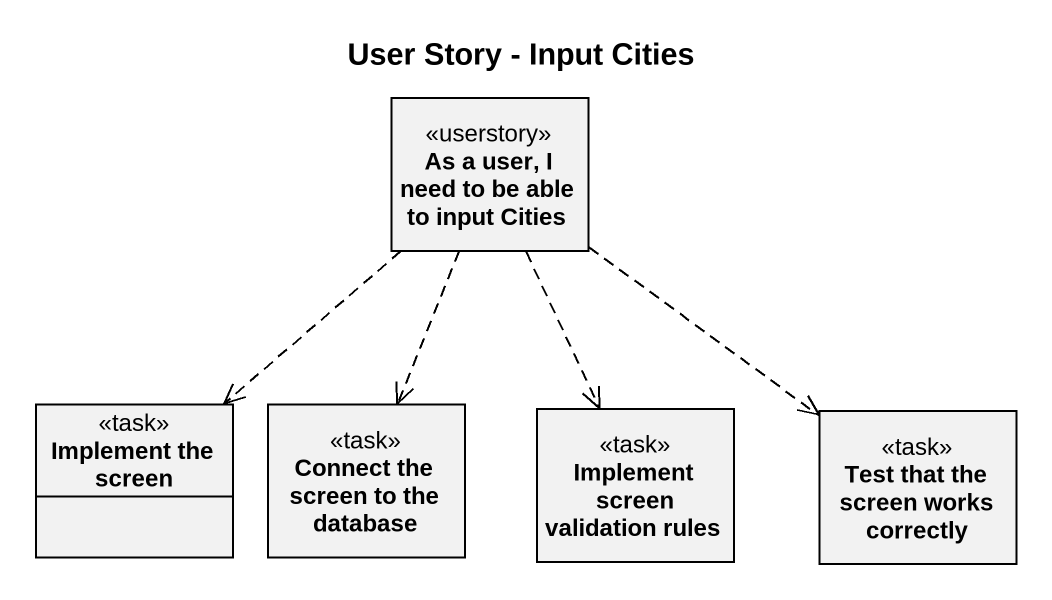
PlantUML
@startuml
title User Story - Input Cities
hide circle
hide empty members
class "As a user, I need to be able to input Cities" as As_a_user_I_need_to_be_able <<userstory>>
class "Implement the screen" as Implement_the_screen <<task>>
class "Connect the screen to the database" as Connect_the_screen_to_the <<task>>
class "Implement screen validation rules" as Implement_screen_validation <<task>>
class "Test that the screen works correctly" as Test_that_the_screen_works <<task>>
As_a_user_I_need_to_be_able ..> Implement_the_screen
As_a_user_I_need_to_be_able ..> Connect_the_screen_to_the
As_a_user_I_need_to_be_able ..> Implement_screen_validation
As_a_user_I_need_to_be_able ..> Test_that_the_screen_works
@enduml
